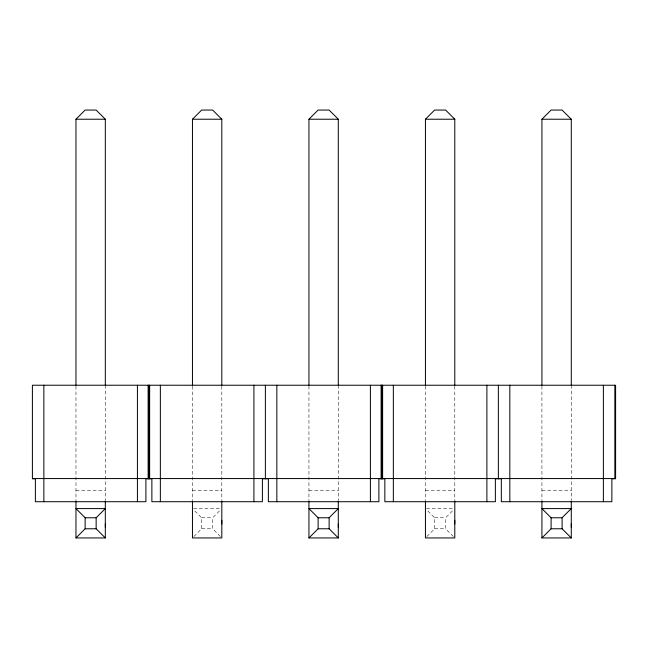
<?xml version="1.0" encoding="UTF-8"?>
<svg xmlns="http://www.w3.org/2000/svg" width="648" height="648" viewBox="0 0 648 648"><rect width="100%" height="100%" fill="white"/><g stroke="black" fill="none" stroke-linecap="round" stroke-linejoin="round"><path stroke-width="0.49" stroke-dasharray="3.24 2.43" d="M193.874 536.536L201.633 528.776L201.633 517.768L193.874 510M220.401 536.536L212.641 528.776L212.641 517.768L220.401 510M426.846 536.536L434.606 528.776L434.606 517.768L426.846 510M453.373 536.536L445.613 528.776L445.613 517.768L453.373 510M75.97 490.253L105.316 490.253M192.456 490.253L221.81 490.253M308.942 490.253L338.296 490.253M425.436 490.253L454.791 490.253M541.922 490.253L571.277 490.253M193.469 508.591L220.798 508.591M426.449 508.591L453.778 508.591M201.633 517.768L212.641 517.768M434.606 517.768L445.613 517.768M201.633 528.776L212.641 528.776M434.606 528.776L445.613 528.776M571.277 385.228L571.277 499.989M541.922 386.119L541.922 499.989M454.791 386.119L454.791 499.989M425.436 386.119L425.436 499.989M338.296 385.228L338.296 499.989M308.942 386.119L308.942 499.989M221.81 386.119L221.81 499.989M192.456 386.119L192.456 499.989M105.316 385.228L105.316 499.989M75.97 386.119L75.97 499.989"/><path stroke-width="0.97" d="M105.316 527.278L105.316 523.973M221.81 523.973L221.81 520.312M338.296 527.278L338.296 523.973M454.791 523.973L454.791 520.312M571.277 527.278L571.277 523.973M75.97 385.106L75.97 119.224L85.139 110.055L96.147 110.055L105.316 119.224L105.316 385.106M192.456 385.106L192.456 119.224L201.633 110.055L212.641 110.055L221.81 119.224L221.81 385.106M308.942 385.106L308.942 119.224L318.119 110.055L329.127 110.055L338.296 119.224L338.296 385.106M425.436 385.106L425.436 119.224L434.606 110.055L445.613 110.055L454.791 119.224L454.791 385.106M105.316 500.864L105.316 537.945L75.97 537.945L85.139 528.776L85.139 517.768L75.97 508.591L105.316 508.591L96.147 517.768L85.139 517.768M541.922 385.106L541.922 119.224L551.092 110.055L562.1 110.055L571.277 119.224L571.277 385.106M338.296 500.864L338.296 537.945L308.942 537.945L318.119 528.776L318.119 517.768L308.942 508.591L338.296 508.591L329.127 517.768L318.119 517.768M571.277 500.864L571.277 537.945L541.922 537.945L551.092 528.776L551.092 517.768L541.922 508.591L571.277 508.591L562.1 517.768L551.092 517.768M75.97 119.224L105.316 119.224M192.456 119.224L221.81 119.224M308.942 119.224L338.296 119.224M425.436 119.224L454.791 119.224M541.922 119.224L571.277 119.224M32.424 478.564L614.782 478.564M85.139 528.776L96.147 528.776L105.316 537.945M318.119 528.776L329.127 528.776L338.296 537.945M551.092 528.776L562.1 528.776L571.277 537.945M615.6 385.228L615.6 478.783M603.377 385.228L603.377 501.714M562.1 517.768L562.1 528.776M541.922 500.864L541.922 537.945M509.822 385.228L509.822 501.714M498.353 385.228L498.353 478.783M486.891 385.228L486.891 501.714M454.791 500.864L454.791 537.945L425.436 537.945L425.436 500.864M393.336 385.228L393.336 501.714M382.62 385.228L382.62 478.783M381.113 385.228L381.113 478.783M370.397 385.228L370.397 501.714M329.127 517.768L329.127 528.776M308.942 500.864L308.942 537.945M276.842 385.228L276.842 501.714M265.38 385.228L265.38 478.783M253.911 385.228L253.911 501.714M221.81 500.864L221.81 537.945L192.456 537.945L192.456 500.864M160.356 385.228L160.356 501.714M149.648 385.228L149.648 478.783M148.886 385.228L148.894 478.783M148.133 385.228L148.133 478.783M137.425 385.228L137.425 501.714M96.147 517.768L96.147 528.776M75.97 500.864L75.97 537.945M43.861 385.228L43.861 501.714M614.903 385.244L32.4 385.228L32.4 478.783L35.381 478.783L35.381 501.714L145.905 501.714L145.905 478.783L151.875 478.783L151.875 501.714L262.399 501.714L262.399 478.783L268.361 478.783L268.361 501.714L378.886 501.714L378.886 478.783L384.847 478.783L384.847 501.714L495.372 501.714L495.372 478.783L501.333 478.783L501.333 501.714L611.866 501.714L611.866 478.783L614.847 478.783L614.847 385.228M381.866 478.783L381.866 385.228L381.866 478.783"/></g></svg>
